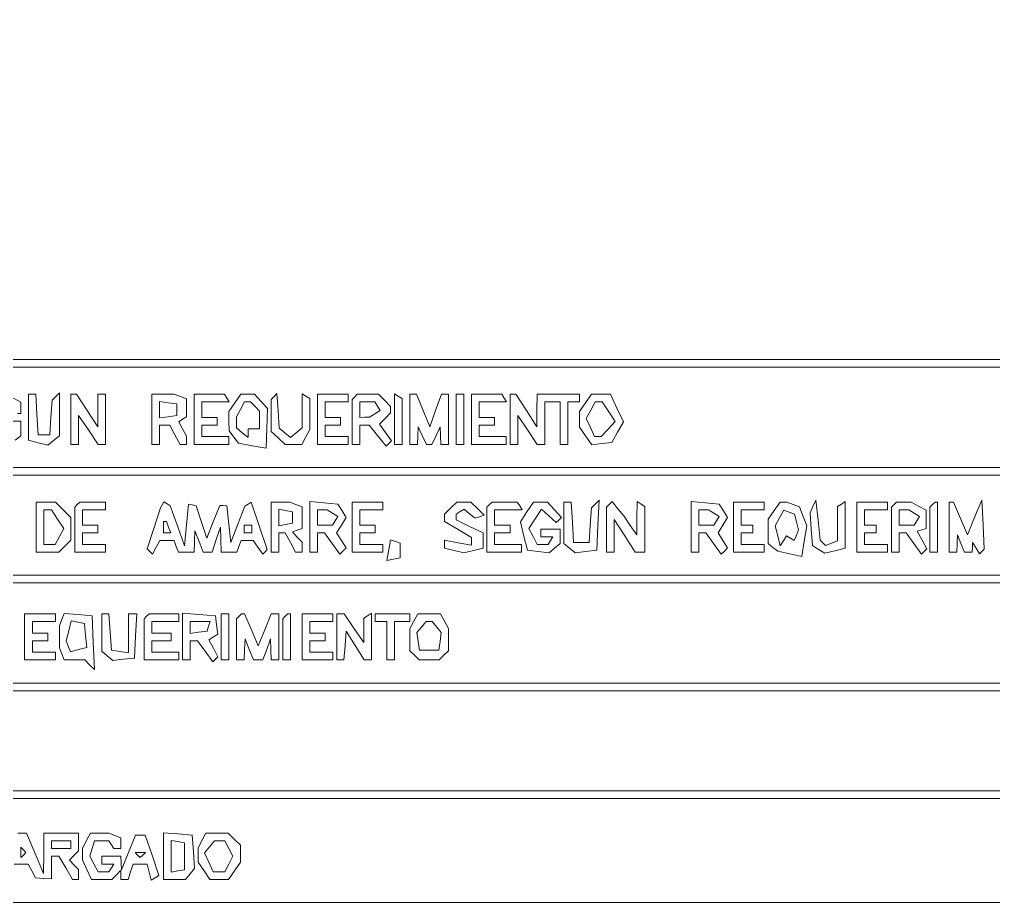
# Paper-space layout 'AN-04-DGE-016' of a CAD drawing. Header units: metres, sheet in millimetres. Extents: x 12 to 194, y 4 to 291.
# Drawn here: x 96.63 to 128.34, y 89.54 to 118.3 of the extents above; entities that cross this region are included whole.
import ezdxf

# ---------------------------------------------------------------- set-up
doc = ezdxf.new("R2010")
doc.units = ezdxf.units.M
doc.layers.add('DGE_CONTORNOS', color=7, linetype='Continuous', lineweight=0)
doc.layers.add('DGE_DATOS', color=7, linetype='Continuous', lineweight=0)

# ---------------------------------------------------------------- blocks, each defined once
blk = doc.blocks.new('LP_REF_DGE_MT_016')
at = {"layer": 'DGE_CONTORNOS'}
for points in [[(193.497, 190.437), (193.497, 110.862), (187.288, 110.862), (181.08, 110.862), (181.08, 109.043), (181.08, 107.225), (112.099, 107.225), (43.118, 107.225), (43.118, 188.619), (43.118, 270.013), (118.307, 270.013), (193.497, 270.013)], [(181.08, 105.343), (181.08, 103.713), (121.38, 103.713), (61.68, 103.713), (61.68, 105.343), (61.68, 106.974), (121.38, 106.974), (181.08, 106.974)], [(96.923, 105.346), (96.923, 104.596), (97.238, 104.516), (97.554, 104.437), (97.74, 104.592), (97.927, 104.747), (97.927, 105.446), (97.927, 106.146), (97.809, 106.027), (97.692, 105.908), (97.652, 105.343), (97.613, 104.779), (97.425, 104.779), (97.237, 104.779), (97.199, 105.437), (97.161, 106.096), (97.042, 106.096), (96.923, 106.096)], [(98.303, 105.281), (98.303, 104.465), (98.428, 104.465), (98.554, 104.465), (98.554, 104.933), (98.554, 105.402), (98.872, 104.933), (99.19, 104.465), (99.311, 104.465), (99.432, 104.465), (99.432, 105.281), (99.432, 106.096), (99.306, 106.096), (99.181, 106.096), (99.179, 105.563), (99.177, 105.03), (98.834, 105.562), (98.491, 106.094), (98.397, 106.095), (98.303, 106.096)], [(100.937, 105.281), (100.937, 104.465), (101.062, 104.465), (101.187, 104.465), (101.187, 104.779), (101.187, 105.092), (101.354, 105.092), (101.521, 105.092), (101.689, 104.779), (101.857, 104.465), (101.961, 104.465), (102.065, 104.465), (102.065, 104.599), (102.065, 104.733), (101.94, 104.968), (101.814, 105.203), (101.94, 105.28), (102.065, 105.358), (102.065, 105.651), (102.065, 105.944), (101.867, 106.02), (101.669, 106.096), (101.303, 106.096), (100.937, 106.096)], [(102.316, 105.281), (102.316, 104.465), (102.881, 104.465), (103.445, 104.465), (103.445, 104.591), (103.445, 104.716), (103.006, 104.716), (102.567, 104.716), (102.567, 104.904), (102.567, 105.092), (102.818, 105.092), (103.069, 105.092), (103.069, 105.218), (103.069, 105.343), (102.818, 105.343), (102.567, 105.343), (102.567, 105.594), (102.567, 105.845), (103.013, 105.845), (103.46, 105.845), (103.382, 105.97), (103.305, 106.096), (102.81, 106.096), (102.316, 106.096)], [(103.64, 105.817), (103.445, 105.538), (103.449, 105.221), (103.453, 104.904), (103.606, 104.704), (103.759, 104.505), (104.209, 104.42), (104.659, 104.336), (104.682, 104.983), (104.705, 105.631), (104.495, 105.863), (104.284, 106.096), (104.06, 106.096), (103.835, 106.096)], [(104.919, 106.024), (104.825, 105.929), (104.825, 105.405), (104.825, 104.881), (105.054, 104.673), (105.283, 104.465), (105.551, 104.465), (105.819, 104.465), (105.949, 104.708), (106.079, 104.951), (106.079, 105.453), (106.079, 105.956), (105.953, 106.033), (105.828, 106.111), (105.828, 105.554), (105.828, 104.998), (105.64, 104.842), (105.452, 104.686), (105.27, 104.836), (105.088, 104.987), (105.051, 105.553), (105.013, 106.119)], [(106.33, 105.281), (106.33, 104.465), (106.831, 104.465), (107.333, 104.465), (107.333, 104.591), (107.333, 104.716), (106.957, 104.716), (106.58, 104.716), (106.58, 104.904), (106.58, 105.092), (106.831, 105.092), (107.082, 105.092), (107.082, 105.218), (107.082, 105.343), (106.831, 105.343), (106.58, 105.343), (106.58, 105.594), (106.58, 105.845), (106.957, 105.845), (107.333, 105.845), (107.333, 105.97), (107.333, 106.096), (106.831, 106.096), (106.33, 106.096)], [(107.542, 106.012), (107.458, 105.929), (107.458, 105.197), (107.458, 104.465), (107.584, 104.465), (107.709, 104.465), (107.709, 104.779), (107.709, 105.092), (107.861, 105.092), (108.013, 105.092), (108.289, 104.748), (108.565, 104.403), (108.651, 104.489), (108.738, 104.575), (108.545, 104.85), (108.352, 105.126), (108.532, 105.306), (108.713, 105.487), (108.713, 105.594), (108.713, 105.702), (108.516, 105.899), (108.318, 106.096), (107.972, 106.096), (107.626, 106.096)], [(108.838, 105.288), (108.838, 104.465), (108.963, 104.465), (109.089, 104.465), (109.089, 105.21), (109.089, 105.956), (108.963, 106.033), (108.838, 106.111)], [(109.34, 105.281), (109.34, 104.465), (109.465, 104.465), (109.591, 104.465), (109.599, 104.748), (109.608, 105.03), (109.744, 104.748), (109.88, 104.465), (109.967, 104.465), (110.054, 104.465), (110.19, 104.748), (110.326, 105.03), (110.335, 104.748), (110.343, 104.465), (110.469, 104.465), (110.594, 104.465), (110.594, 105.281), (110.594, 106.096), (110.479, 106.096), (110.364, 106.096), (110.177, 105.563), (109.99, 105.03), (109.771, 105.563), (109.553, 106.096), (109.446, 106.096), (109.34, 106.096)], [(110.845, 105.281), (110.845, 104.465), (110.97, 104.465), (111.096, 104.465), (111.096, 105.281), (111.096, 106.096), (110.97, 106.096), (110.845, 106.096)], [(111.346, 105.281), (111.346, 104.465), (111.911, 104.465), (112.475, 104.465), (112.475, 104.591), (112.475, 104.716), (112.036, 104.716), (111.597, 104.716), (111.597, 104.904), (111.597, 105.092), (111.848, 105.092), (112.099, 105.092), (112.099, 105.218), (112.099, 105.343), (111.848, 105.343), (111.597, 105.343), (111.597, 105.594), (111.597, 105.845), (112.044, 105.845), (112.49, 105.845), (112.413, 105.97), (112.335, 106.096), (111.841, 106.096), (111.346, 106.096)], [(112.601, 105.281), (112.601, 104.465), (112.726, 104.465), (112.851, 104.465), (112.851, 104.933), (112.851, 105.402), (113.17, 104.933), (113.488, 104.465), (113.609, 104.465), (113.729, 104.465), (113.729, 105.155), (113.729, 105.845), (113.98, 105.845), (114.231, 105.845), (114.231, 105.155), (114.231, 104.465), (114.357, 104.465), (114.482, 104.465), (114.482, 105.155), (114.482, 105.845), (114.67, 105.845), (114.858, 105.845), (114.858, 105.97), (114.858, 106.096), (114.168, 106.096), (113.479, 106.096), (113.477, 105.563), (113.475, 105.03), (113.132, 105.562), (112.789, 106.094), (112.695, 106.095), (112.601, 106.096)], [(115.053, 105.817), (114.858, 105.538), (114.858, 105.281), (114.858, 105.023), (115.058, 104.737), (115.259, 104.451), (115.588, 104.49), (115.916, 104.528), (116.104, 104.865), (116.292, 105.201), (116.079, 105.648), (115.866, 106.096), (115.557, 106.096), (115.249, 106.096)], [(101.752, 105.594), (101.752, 105.406), (101.47, 105.366), (101.187, 105.326), (101.187, 105.594), (101.187, 105.862), (101.47, 105.822), (101.752, 105.782)], [(104.298, 105.694), (104.448, 105.544), (104.448, 105.256), (104.448, 104.967), (104.26, 104.967), (104.072, 104.967), (104.072, 104.826), (104.072, 104.686), (103.884, 104.842), (103.696, 104.998), (103.696, 105.179), (103.696, 105.36), (103.826, 105.602), (103.956, 105.845), (104.051, 105.845), (104.147, 105.845)], [(108.282, 105.706), (108.369, 105.566), (108.196, 105.457), (108.023, 105.347), (107.866, 105.345), (107.709, 105.343), (107.709, 105.594), (107.709, 105.845), (107.953, 105.845), (108.196, 105.845)], [(115.812, 105.528), (116.02, 105.211), (115.796, 104.964), (115.572, 104.716), (115.463, 104.716), (115.355, 104.716), (115.219, 105.014), (115.083, 105.312), (115.226, 105.578), (115.369, 105.845), (115.487, 105.845), (115.605, 105.845)], [(181.08, 101.832), (181.08, 100.201), (121.38, 100.201), (61.68, 100.201), (61.68, 101.832), (61.68, 103.462), (121.38, 103.462), (181.08, 103.462)], [(97.174, 101.769), (97.174, 100.954), (97.541, 100.954), (97.909, 100.954), (98.106, 101.151), (98.303, 101.348), (98.303, 101.715), (98.303, 102.082), (98.052, 102.333), (97.801, 102.584), (97.488, 102.584), (97.174, 102.584)], [(98.512, 102.501), (98.428, 102.417), (98.428, 101.685), (98.428, 100.954), (98.93, 100.954), (99.432, 100.954), (99.432, 101.079), (99.432, 101.205), (99.055, 101.205), (98.679, 101.205), (98.679, 101.393), (98.679, 101.581), (98.93, 101.581), (99.181, 101.581), (99.181, 101.706), (99.181, 101.832), (98.93, 101.832), (98.679, 101.832), (98.679, 102.082), (98.679, 102.333), (99.055, 102.333), (99.432, 102.333), (99.432, 102.459), (99.432, 102.584), (99.013, 102.584), (98.595, 102.584)], [(101.276, 102.492), (101.221, 102.396), (101.003, 101.729), (100.786, 101.063), (100.871, 100.978), (100.955, 100.893), (101.078, 101.112), (101.2, 101.33), (101.431, 101.33), (101.662, 101.33), (101.734, 101.142), (101.807, 100.954), (102.061, 100.954), (102.316, 100.954), (102.33, 101.299), (102.343, 101.644), (102.479, 101.299), (102.615, 100.954), (102.761, 100.954), (102.907, 100.954), (103.038, 101.361), (103.169, 101.769), (103.181, 101.361), (103.194, 100.954), (103.449, 100.954), (103.704, 100.954), (103.776, 101.142), (103.848, 101.33), (104.04, 101.33), (104.233, 101.33), (104.393, 101.111), (104.553, 100.891), (104.625, 100.964), (104.697, 101.036), (104.436, 101.81), (104.174, 102.585), (104.07, 102.52), (103.966, 102.456), (103.737, 101.862), (103.508, 101.267), (103.445, 101.866), (103.382, 102.465), (103.265, 102.471), (103.147, 102.477), (102.938, 101.943), (102.729, 101.409), (102.554, 101.934), (102.379, 102.459), (102.254, 102.49), (102.128, 102.521), (102.065, 101.839), (102.003, 101.157), (101.77, 101.808), (101.538, 102.46), (101.434, 102.524), (101.33, 102.588)], [(104.825, 101.769), (104.825, 100.954), (104.95, 100.954), (105.075, 100.954), (105.075, 101.267), (105.075, 101.581), (105.18, 101.581), (105.284, 101.581), (105.452, 101.267), (105.62, 100.954), (105.724, 100.954), (105.828, 100.954), (105.828, 101.117), (105.828, 101.28), (105.671, 101.446), (105.514, 101.612), (105.671, 101.67), (105.828, 101.727), (105.828, 102.08), (105.828, 102.432), (105.63, 102.508), (105.431, 102.584), (105.128, 102.584), (104.825, 102.584)], [(106.079, 101.777), (106.079, 100.954), (106.204, 100.954), (106.33, 100.954), (106.33, 101.267), (106.33, 101.581), (106.445, 101.581), (106.56, 101.581), (106.811, 101.236), (107.062, 100.892), (107.161, 100.991), (107.261, 101.091), (107.108, 101.336), (106.955, 101.581), (107.112, 101.832), (107.268, 102.083), (107.131, 102.302), (106.994, 102.521), (106.536, 102.56), (106.079, 102.599)], [(107.458, 101.769), (107.458, 100.954), (107.96, 100.954), (108.462, 100.954), (108.462, 101.079), (108.462, 101.205), (108.086, 101.205), (107.709, 101.205), (107.709, 101.393), (107.709, 101.581), (107.96, 101.581), (108.211, 101.581), (108.211, 101.706), (108.211, 101.832), (107.96, 101.832), (107.709, 101.832), (107.709, 102.082), (107.709, 102.333), (108.086, 102.333), (108.462, 102.333), (108.462, 102.459), (108.462, 102.584), (107.96, 102.584), (107.458, 102.584)], [(110.666, 102.387), (110.469, 102.19), (110.469, 102.069), (110.469, 101.949), (110.907, 101.69), (111.346, 101.431), (111.346, 101.304), (111.346, 101.177), (110.907, 101.259), (110.469, 101.341), (110.469, 101.213), (110.469, 101.084), (110.782, 101.005), (111.096, 100.927), (111.409, 101.005), (111.723, 101.084), (111.723, 101.334), (111.723, 101.585), (111.284, 101.794), (110.845, 102.004), (110.845, 102.098), (110.845, 102.193), (110.976, 102.274), (111.107, 102.355), (111.285, 102.207), (111.463, 102.059), (111.61, 102.108), (111.756, 102.156), (111.542, 102.37), (111.329, 102.584), (111.096, 102.584), (110.863, 102.584)], [(111.932, 102.501), (111.848, 102.417), (111.848, 101.685), (111.848, 100.954), (112.413, 100.954), (112.977, 100.954), (112.977, 101.079), (112.977, 101.205), (112.538, 101.205), (112.099, 101.205), (112.099, 101.393), (112.099, 101.581), (112.35, 101.581), (112.601, 101.581), (112.601, 101.706), (112.601, 101.832), (112.35, 101.832), (112.099, 101.832), (112.099, 102.082), (112.099, 102.333), (112.545, 102.333), (112.992, 102.333), (112.914, 102.459), (112.837, 102.584), (112.426, 102.584), (112.015, 102.584)], [(113.148, 102.262), (112.937, 101.94), (113.051, 101.478), (113.165, 101.016), (113.518, 100.976), (113.87, 100.936), (114.051, 101.085), (114.231, 101.235), (114.231, 101.471), (114.231, 101.706), (113.918, 101.706), (113.604, 101.706), (113.604, 101.581), (113.604, 101.455), (113.8, 101.455), (113.995, 101.455), (113.918, 101.33), (113.84, 101.205), (113.664, 101.205), (113.487, 101.205), (113.349, 101.464), (113.21, 101.723), (113.417, 102.039), (113.624, 102.354), (113.865, 102.136), (114.107, 101.917), (114.189, 101.999), (114.271, 102.081), (114.044, 102.333), (113.816, 102.584), (113.587, 102.584), (113.359, 102.584)], [(114.357, 101.91), (114.357, 101.235), (114.537, 101.085), (114.718, 100.936), (115.07, 100.976), (115.423, 101.016), (115.461, 101.832), (115.499, 102.647), (115.374, 102.521), (115.25, 102.396), (115.211, 101.832), (115.172, 101.267), (114.921, 101.267), (114.67, 101.267), (114.632, 101.926), (114.594, 102.584), (114.475, 102.584), (114.357, 102.584)], [(115.828, 102.509), (115.736, 102.417), (115.736, 101.685), (115.736, 100.954), (115.862, 100.954), (115.987, 100.954), (115.989, 101.487), (115.991, 102.02), (116.334, 101.488), (116.677, 100.956), (116.834, 100.955), (116.99, 100.954), (116.99, 101.699), (116.99, 102.444), (116.865, 102.521), (116.74, 102.599), (116.733, 102.059), (116.726, 101.518), (116.513, 101.825), (116.301, 102.132), (116.111, 102.366), (115.921, 102.601)], [(118.495, 101.777), (118.495, 100.954), (118.621, 100.954), (118.746, 100.954), (118.746, 101.267), (118.746, 101.581), (118.861, 101.581), (118.976, 101.581), (119.227, 101.236), (119.478, 100.892), (119.578, 100.991), (119.677, 101.091), (119.524, 101.336), (119.371, 101.581), (119.528, 101.832), (119.685, 102.083), (119.548, 102.302), (119.411, 102.521), (118.953, 102.56), (118.495, 102.599)], [(119.875, 101.769), (119.875, 100.954), (120.377, 100.954), (120.878, 100.954), (120.878, 101.079), (120.878, 101.205), (120.502, 101.205), (120.126, 101.205), (120.126, 101.393), (120.126, 101.581), (120.314, 101.581), (120.502, 101.581), (120.502, 101.706), (120.502, 101.832), (120.314, 101.832), (120.126, 101.832), (120.126, 102.082), (120.126, 102.333), (120.502, 102.333), (120.878, 102.333), (120.878, 102.459), (120.878, 102.584), (120.377, 102.584), (119.875, 102.584)], [(121.199, 102.305), (121.004, 102.027), (121.004, 101.631), (121.004, 101.235), (121.161, 101.109), (121.317, 100.983), (121.708, 100.899), (122.099, 100.816), (122.178, 101.315), (122.258, 101.815), (122.142, 102.12), (122.026, 102.425), (121.818, 102.504), (121.61, 102.584), (121.502, 102.584), (121.394, 102.584)], [(122.461, 102.442), (122.368, 102.237), (122.407, 101.702), (122.446, 101.167), (122.646, 101.042), (122.846, 100.917), (123.179, 101), (123.512, 101.084), (123.512, 101.841), (123.512, 102.599), (123.387, 102.521), (123.261, 102.444), (123.261, 101.883), (123.261, 101.322), (123.068, 101.248), (122.874, 101.174), (122.788, 101.26), (122.702, 101.345), (122.628, 101.996), (122.554, 102.647)], [(123.888, 101.769), (123.888, 100.954), (124.39, 100.954), (124.892, 100.954), (124.892, 101.079), (124.892, 101.205), (124.516, 101.205), (124.139, 101.205), (124.139, 101.393), (124.139, 101.581), (124.327, 101.581), (124.516, 101.581), (124.516, 101.706), (124.516, 101.832), (124.327, 101.832), (124.139, 101.832), (124.139, 102.082), (124.139, 102.333), (124.516, 102.333), (124.892, 102.333), (124.892, 102.459), (124.892, 102.584), (124.39, 102.584), (123.888, 102.584)], [(125.101, 102.501), (125.017, 102.417), (125.017, 101.685), (125.017, 100.954), (125.143, 100.954), (125.268, 100.954), (125.268, 101.267), (125.268, 101.581), (125.383, 101.581), (125.498, 101.581), (125.749, 101.236), (126, 100.892), (126.083, 100.975), (126.166, 101.058), (126.013, 101.345), (125.859, 101.632), (126.003, 101.679), (126.146, 101.727), (126.146, 102.026), (126.146, 102.325), (125.903, 102.454), (125.661, 102.584), (125.423, 102.584), (125.184, 102.584)], [(126.355, 102.501), (126.271, 102.417), (126.271, 101.685), (126.271, 100.954), (126.397, 100.954), (126.522, 100.954), (126.522, 101.769), (126.522, 102.584), (126.48, 102.584), (126.439, 102.584)], [(126.899, 101.769), (126.899, 100.954), (127.024, 100.954), (127.149, 100.954), (127.157, 101.236), (127.165, 101.518), (127.279, 101.236), (127.392, 100.954), (127.522, 100.954), (127.651, 100.954), (127.653, 101.111), (127.655, 101.267), (127.772, 101.083), (127.888, 100.898), (127.964, 100.974), (128.04, 101.05), (128.001, 101.848), (127.962, 102.647), (127.803, 102.271), (127.644, 101.894), (127.571, 101.706), (127.498, 101.518), (127.266, 102.051), (127.034, 102.584), (126.966, 102.584), (126.899, 102.584)], [(97.87, 102.028), (98.07, 101.723), (97.931, 101.464), (97.792, 101.205), (97.609, 101.205), (97.425, 101.205), (97.425, 101.769), (97.425, 102.333), (97.547, 102.333), (97.67, 102.333)], [(105.514, 102.082), (105.514, 101.898), (105.295, 101.856), (105.075, 101.813), (105.075, 102.082), (105.075, 102.352), (105.295, 102.309), (105.514, 102.267)], [(106.816, 102.22), (106.989, 102.111), (106.903, 101.971), (106.817, 101.832), (106.573, 101.832), (106.33, 101.832), (106.33, 102.082), (106.33, 102.333), (106.486, 102.331), (106.643, 102.329)], [(119.233, 102.22), (119.405, 102.111), (119.319, 101.971), (119.233, 101.832), (118.99, 101.832), (118.746, 101.832), (118.746, 102.082), (118.746, 102.333), (118.903, 102.331), (119.06, 102.329)], [(121.923, 101.936), (121.99, 101.682), (121.923, 101.507), (121.855, 101.331), (121.729, 101.41), (121.603, 101.488), (121.5, 101.321), (121.397, 101.155), (121.315, 101.482), (121.233, 101.808), (121.371, 102.066), (121.509, 102.324), (121.683, 102.257), (121.857, 102.191)], [(125.754, 102.22), (125.927, 102.111), (125.841, 101.971), (125.755, 101.832), (125.512, 101.832), (125.268, 101.832), (125.268, 102.082), (125.268, 102.333), (125.425, 102.331), (125.582, 102.329)], [(101.484, 101.769), (101.556, 101.581), (101.434, 101.581), (101.313, 101.581), (101.313, 101.769), (101.313, 101.957), (101.362, 101.957), (101.411, 101.957)], [(104.198, 101.706), (104.198, 101.581), (104.072, 101.581), (103.947, 101.581), (103.947, 101.706), (103.947, 101.832), (104.072, 101.832), (104.198, 101.832)], [(108.703, 101.309), (108.694, 101.267), (108.64, 100.976), (108.586, 100.684), (108.806, 100.727), (109.026, 100.769), (109.026, 101.008), (109.026, 101.246), (108.869, 101.299), (108.713, 101.351)], [(181.08, 98.32), (181.08, 96.69), (121.38, 96.69), (61.68, 96.69), (61.68, 98.32), (61.68, 99.95), (121.38, 99.95), (181.08, 99.95)], [(96.798, 98.195), (96.798, 97.442), (97.299, 97.442), (97.801, 97.442), (97.801, 97.568), (97.801, 97.693), (97.425, 97.693), (97.049, 97.693), (97.049, 97.881), (97.049, 98.069), (97.299, 98.069), (97.55, 98.069), (97.55, 98.195), (97.55, 98.32), (97.299, 98.32), (97.049, 98.32), (97.049, 98.508), (97.049, 98.696), (97.425, 98.696), (97.801, 98.696), (97.801, 98.822), (97.801, 98.947), (97.299, 98.947), (96.798, 98.947)], [(98.005, 98.755), (97.927, 98.55), (97.927, 98.195), (97.927, 97.839), (98.003, 97.641), (98.079, 97.442), (98.417, 97.442), (98.754, 97.442), (98.911, 97.285), (99.068, 97.129), (99.03, 98.007), (98.993, 98.884), (98.538, 98.922), (98.084, 98.96)], [(99.306, 98.335), (99.306, 97.724), (99.487, 97.574), (99.667, 97.424), (100.02, 97.464), (100.372, 97.505), (100.41, 98.226), (100.447, 98.947), (100.316, 98.947), (100.184, 98.947), (100.184, 98.311), (100.184, 97.676), (99.902, 97.716), (99.62, 97.756), (99.581, 98.351), (99.543, 98.947), (99.425, 98.947), (99.306, 98.947)], [(100.769, 98.864), (100.686, 98.78), (100.686, 98.111), (100.686, 97.442), (101.25, 97.442), (101.815, 97.442), (101.815, 97.568), (101.815, 97.693), (101.376, 97.693), (100.937, 97.693), (100.937, 97.881), (100.937, 98.069), (101.25, 98.069), (101.564, 98.069), (101.564, 98.195), (101.564, 98.32), (101.25, 98.32), (100.937, 98.32), (100.937, 98.508), (100.937, 98.696), (101.376, 98.696), (101.815, 98.696), (101.815, 98.822), (101.815, 98.947), (101.334, 98.947), (100.853, 98.947)], [(101.94, 98.202), (101.94, 97.442), (102.065, 97.442), (102.191, 97.442), (102.191, 97.756), (102.191, 98.069), (102.306, 98.069), (102.421, 98.069), (102.672, 97.725), (102.923, 97.38), (103.006, 97.463), (103.089, 97.546), (102.941, 97.824), (102.792, 98.101), (102.941, 98.193), (103.091, 98.286), (103.048, 98.585), (103.006, 98.884), (102.473, 98.923), (101.94, 98.962)], [(103.194, 98.195), (103.194, 97.442), (103.32, 97.442), (103.445, 97.442), (103.445, 98.195), (103.445, 98.947), (103.32, 98.947), (103.194, 98.947)], [(103.779, 98.864), (103.696, 98.78), (103.696, 98.111), (103.696, 97.442), (103.821, 97.442), (103.947, 97.442), (103.96, 97.787), (103.973, 98.132), (104.11, 97.787), (104.246, 97.442), (104.399, 97.442), (104.553, 97.442), (104.679, 97.787), (104.805, 98.132), (104.815, 97.787), (104.825, 97.442), (104.95, 97.442), (105.075, 97.442), (105.075, 98.195), (105.075, 98.947), (104.949, 98.947), (104.823, 98.947), (104.613, 98.422), (104.403, 97.898), (104.18, 98.422), (103.957, 98.947), (103.91, 98.947), (103.863, 98.947)], [(105.284, 98.864), (105.201, 98.78), (105.201, 98.111), (105.201, 97.442), (105.326, 97.442), (105.452, 97.442), (105.452, 98.195), (105.452, 98.947), (105.41, 98.947), (105.368, 98.947)], [(105.828, 98.195), (105.828, 97.442), (106.33, 97.442), (106.831, 97.442), (106.831, 97.568), (106.831, 97.693), (106.455, 97.693), (106.079, 97.693), (106.079, 97.881), (106.079, 98.069), (106.33, 98.069), (106.58, 98.069), (106.58, 98.195), (106.58, 98.32), (106.33, 98.32), (106.079, 98.32), (106.079, 98.508), (106.079, 98.696), (106.455, 98.696), (106.831, 98.696), (106.831, 98.822), (106.831, 98.947), (106.33, 98.947), (105.828, 98.947)], [(106.957, 98.195), (106.957, 97.442), (107.075, 97.442), (107.192, 97.442), (107.231, 97.912), (107.27, 98.383), (107.563, 97.912), (107.855, 97.442), (107.97, 97.442), (108.086, 97.442), (108.086, 98.202), (108.086, 98.962), (107.96, 98.884), (107.835, 98.807), (107.835, 98.409), (107.835, 98.011), (107.517, 98.479), (107.199, 98.947), (107.078, 98.947), (106.957, 98.947)], [(108.211, 98.822), (108.211, 98.696), (108.399, 98.696), (108.587, 98.696), (108.587, 98.069), (108.587, 97.442), (108.713, 97.442), (108.838, 97.442), (108.838, 98.069), (108.838, 98.696), (109.089, 98.696), (109.34, 98.696), (109.34, 98.822), (109.34, 98.947), (108.775, 98.947), (108.211, 98.947)], [(109.47, 98.705), (109.34, 98.462), (109.34, 98.103), (109.34, 97.743), (109.49, 97.593), (109.641, 97.442), (109.967, 97.442), (110.293, 97.442), (110.443, 97.593), (110.594, 97.743), (110.594, 98.103), (110.594, 98.462), (110.464, 98.705), (110.334, 98.947), (109.967, 98.947), (109.599, 98.947)], [(98.78, 98.241), (98.818, 97.851), (98.553, 97.782), (98.287, 97.712), (98.219, 97.891), (98.15, 98.07), (98.231, 98.391), (98.312, 98.713), (98.527, 98.672), (98.742, 98.632)], [(102.787, 98.54), (102.736, 98.383), (102.463, 98.343), (102.191, 98.303), (102.191, 98.499), (102.191, 98.696), (102.515, 98.696), (102.839, 98.696)], [(110.212, 98.515), (110.362, 98.334), (110.321, 98.045), (110.28, 97.756), (109.967, 97.756), (109.653, 97.756), (109.612, 98.045), (109.571, 98.334), (109.722, 98.515), (109.872, 98.696), (109.967, 98.696), (110.062, 98.696)], [(181.08, 94.808), (181.08, 93.178), (121.38, 93.178), (61.68, 93.178), (61.68, 94.808), (61.68, 96.439), (121.38, 96.439), (181.08, 96.439)], [(181.08, 91.234), (181.08, 89.541), (121.38, 89.541), (61.68, 89.541), (61.68, 91.234), (61.68, 92.927), (121.38, 92.927), (181.08, 92.927)], [(98.809, 91.556), (98.679, 91.313), (98.679, 91.123), (98.679, 90.932), (98.825, 90.613), (98.97, 90.293), (99.301, 90.293), (99.632, 90.293), (99.783, 90.444), (99.933, 90.594), (99.933, 90.444), (99.933, 90.293), (100.05, 90.293), (100.167, 90.293), (100.247, 90.544), (100.326, 90.795), (100.554, 90.795), (100.782, 90.795), (100.851, 90.532), (100.92, 90.268), (101.045, 90.346), (101.171, 90.423), (100.948, 91.08), (100.725, 91.736), (100.565, 91.736), (100.405, 91.736), (100.176, 91.171), (99.947, 90.607), (99.94, 90.826), (99.933, 91.046), (99.62, 91.046), (99.306, 91.046), (99.306, 90.921), (99.306, 90.795), (99.502, 90.795), (99.697, 90.795), (99.62, 90.67), (99.542, 90.544), (99.366, 90.544), (99.19, 90.544), (99.053, 90.8), (98.916, 91.055), (98.994, 91.302), (99.072, 91.548), (99.307, 91.548), (99.542, 91.548), (99.62, 91.422), (99.697, 91.297), (99.815, 91.297), (99.933, 91.297), (99.933, 91.472), (99.933, 91.646), (99.735, 91.722), (99.536, 91.798), (99.238, 91.798), (98.939, 91.798)], [(101.313, 91.054), (101.313, 90.293), (101.674, 90.293), (102.035, 90.293), (102.183, 90.472), (102.332, 90.651), (102.293, 91.193), (102.254, 91.736), (101.783, 91.775), (101.313, 91.814)], [(102.571, 91.556), (102.442, 91.313), (102.442, 91.082), (102.442, 90.851), (102.637, 90.572), (102.832, 90.293), (103.131, 90.293), (103.431, 90.293), (103.626, 90.572), (103.821, 90.851), (103.821, 91.128), (103.821, 91.404), (103.624, 91.601), (103.427, 91.798), (103.064, 91.798), (102.701, 91.798)], [(96.756, 91.088), (96.672, 91.004), (96.672, 91.171), (96.672, 91.339), (96.756, 91.255), (96.84, 91.171)], [(98.303, 91.422), (98.303, 91.297), (97.989, 91.297), (97.676, 91.297), (97.676, 91.422), (97.676, 91.548), (97.989, 91.548), (98.303, 91.548)], [(102.003, 91.046), (102.003, 90.61), (101.783, 90.568), (101.564, 90.526), (101.564, 91.046), (101.564, 91.566), (101.783, 91.524), (102.003, 91.481)], [(103.445, 91.297), (103.579, 91.046), (103.445, 90.795), (103.311, 90.544), (103.124, 90.544), (102.938, 90.544), (102.797, 90.854), (102.656, 91.164), (102.815, 91.356), (102.974, 91.548), (103.142, 91.548), (103.311, 91.548)], [(100.644, 91.088), (100.56, 91.004), (100.477, 91.088), (100.393, 91.171), (100.56, 91.171), (100.728, 91.171)]]:
    blk.add_lwpolyline(points, close=True, dxfattribs=at)
for points in [[(96.491, 104.597), (96.672, 104.747), (96.672, 104.982), (96.672, 105.218), (96.359, 105.218)], [(96.562, 105.469), (96.672, 105.469), (96.672, 105.652), (96.672, 105.836), (96.43, 105.966)], [(96.451, 90.795), (96.683, 90.795), (96.914, 90.795), (97.034, 90.572), (97.153, 90.348), (97.415, 90.329), (97.676, 90.309), (97.676, 90.678), (97.676, 91.046), (97.794, 91.046), (97.912, 91.046), (98.135, 90.67), (98.357, 90.293), (98.455, 90.293), (98.554, 90.293), (98.554, 90.457), (98.554, 90.62), (98.403, 90.77), (98.253, 90.921), (98.403, 91.071), (98.554, 91.222), (98.554, 91.51), (98.554, 91.798), (97.989, 91.798), (97.425, 91.798), (97.418, 91.14), (97.412, 90.482), (97.136, 91.14), (96.86, 91.798), (96.716, 91.798), (96.572, 91.798)]]:
    blk.add_lwpolyline(points, dxfattribs=at)

psp = doc.layouts.new('AN-04-DGE-016')

# ---------------------------------------------------------------- block references
at = {"layer": 'DGE_DATOS'}
psp.add_blockref('LP_REF_DGE_MT_016', (0, 0), dxfattribs=at)

doc.saveas('drawing.dxf')
